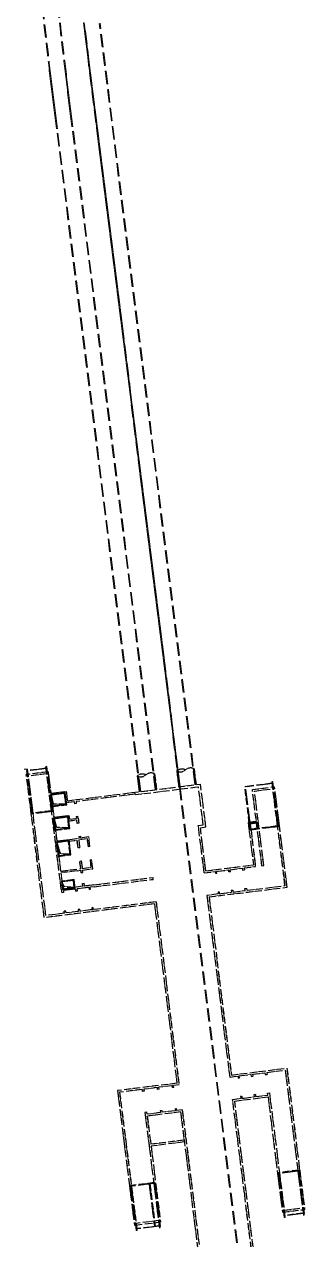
# Model space of a CAD drawing. Extents: x 0 to 531375, y 0 to 4335249.
# Drawn here: x 498145.8 to 498251.3, y 4332154.1 to 4332612 of the extents above; entities that cross this region are included whole.
import ezdxf

# ---------------------------------------------------------------- set-up
doc = ezdxf.new("R2010")
doc.units = 0
doc.linetypes.add('DASH', pattern=[0.35, 0.25, -0.1])
doc.layers.get('0').update_dxf_attribs({"lineweight": 15})
doc.layers.add('地铁', color=4, linetype='Continuous', lineweight=15)

# ---------------------------------------------------------------- blocks, each defined once
blk = doc.blocks.new('总图提取 2015 11 6')
at = {"layer": '地铁', "linetype": 'DASH', "lineweight": -3, "ltscale": 10}
for p, q in [((107188.11, 299915.88, 0), (107186.92, 299915.73, 0)), ((107196, 299914.85, 0), (107187.67, 299913.81, 0)), ((107189.93, 299898.97, 0), (107187.82, 299915.84, 0)), ((107190.19, 299899.31, 0), (107188.11, 299915.88, 0)), ((107195.14, 299916.15, 0), (107188.19, 299915.28, 0)), ((107195.14, 299916.09, 0), (107188.2, 299915.22, 0)), ((107195.15, 299916.03, 0), (107188.2, 299915.16, 0)), ((107195.36, 299916.79, 0), (107195.06, 299916.75, 0)), ((107195.06, 299916.75, 0), (107195.36, 299916.79, 0)), ((107197.14, 299900.18, 0), (107195.06, 299916.75, 0)), ((107197.47, 299899.92, 0), (107195.36, 299916.79, 0)), ((107196.77, 299908.72, 0), (107196, 299914.85, 0)), ((107189.51, 299899.12, 0), (107187.67, 299913.81, 0)), ((107195.4, 299914.07, 0), (107188.45, 299913.2, 0)), ((107190.23, 299899.01, 0), (107188.45, 299913.2, 0)), ((107197.18, 299899.88, 0), (107195.4, 299914.07, 0)), ((107203.12, 299903.92), (107253.24, 299910.21)), ((107255.27, 299894.04, 0), (107253.24, 299910.21)), ((107280.21, 299910.49, 0.01), (107273.27, 299909.62, 0.01)), ((107280.22, 299910.43, 0.01), (107273.27, 299909.56, 0.01)), ((107280.23, 299910.37, 0.01), (107273.28, 299909.5, 0.01)), ((107197.91, 299899.69, 0), (107196.86, 299908.02, 0)), ((107202.07, 299906.66, -0.01), (107197.11, 299906.04, -0.01)), ((107202.76, 299906.75, 0.01), (107203.12, 299903.92, -0.32)), ((107228.62, 299906.41), (107206.38, 299903.63, -0.32)), ((107228.64, 299906.22), (107252.46, 299909.2)), ((107254.26, 299894.82, 0), (107252.46, 299909.2, 0)), ((107272.75, 299908.14, 0.01), (107281.08, 299909.19, 0.01)), ((107274.59, 299893.46, 0.01), (107272.75, 299908.14, 0.01)), ((107273.53, 299907.54, 0.01), (107280.47, 299908.41, 0.01)), ((107275.31, 299893.35, 0.01), (107273.53, 299907.54, 0.01)), ((107282.25, 299894.22, 0.01), (107280.47, 299908.41, 0.01)), ((107282.92, 299894.5, 0.01), (107281.08, 299909.19, 0.01)), ((107205.79, 299903.55, -0.31), (107202.51, 299903.14, -0.31)), ((107205.79, 299903.55, -0.32), (107205.79, 299903.55, -0.33)), ((107205.88, 299902.81, -0.32), (107205.79, 299903.55, -0.32)), ((107206.48, 299902.88, -0.32), (107205.88, 299902.81, -0.32)), ((107206.38, 299903.63, -0.31), (107206.48, 299902.88, -0.32)), ((107194.43, 299859.9), (107189.51, 299899.12, 0)), ((107197.47, 299899.92, 0), (107189.93, 299898.97, 0)), ((107197.14, 299900.18, 0), (107190.19, 299899.31, 0)), ((107195.04, 299860.68), (107190.23, 299899.01, 0)), ((107200.84, 299870.68), (107197.18, 299899.88, 0)), ((107199.27, 299888.78, 0.01), (107197.91, 299899.69, 0)), ((107198.15, 299897.71), (107203.71, 299898.4, 0.01)), ((107203.19, 299897.73), (107198.23, 299897.11)), ((107206.48, 299898.04), (107207.07, 299898.12)), ((107206.48, 299898.04), (107206.57, 299897.3, 0.01)), ((107206.81, 299895.41), (107206.65, 299896.7)), ((107207.17, 299897.37), (107207.07, 299898.12)), ((107207.17, 299897.37), (107207.4, 299895.49)), ((107207.4, 299895.49), (107206.81, 299895.41)), ((107252.38, 299894.58, 0), (107254.26, 299894.82, 0)), ((107254.62, 299876.72, 0), (107252.38, 299894.58, 0)), ((107253.18, 299893.77, 0), (107255.27, 299894.04, 0)), ((107255.22, 299877.5), (107253.18, 299893.77, 0)), ((107276.35, 299879.45, -0.05), (107274.59, 299893.46, 0.01)), ((107277.04, 299879.53, -0.05), (107275.31, 299893.35, 0.01)), ((107285.04, 299871.97, 0.01), (107282.25, 299894.22, 0.01)), ((107285.83, 299871.36, 0.01), (107282.92, 299894.5, 0.01)), ((107199.27, 299888.78, 0.01), (107204.04, 299889.37, 0)), ((107202.43, 299888.57, 0.01), (107199.35, 299888.18, 0.01)), ((107200.7, 299877.41), (107199.35, 299888.18)), ((107203.52, 299888.7, 0.01), (107202.43, 299888.57, 0.01)), ((107207.16, 299886.14), (107206.79, 299889.11, 0.01)), ((107207.39, 299889.19), (107207.76, 299886.21)), ((107207.43, 299890.45), (107208.02, 299890.53)), ((107207.43, 299890.45), (107207.51, 299889.81, 0.01)), ((107208.02, 299890.53), (107208.11, 299889.88)), ((107207.76, 299886.21), (107207.16, 299886.14)), ((107211.63, 299886.7), (107211.03, 299886.62)), ((107200.7, 299877.41, 0.01), (107208.14, 299878.35, 0.01)), ((107207.79, 299881.18), (107208.38, 299881.25)), ((107208.14, 299878.35, 0.01), (107207.79, 299881.18)), ((107208.38, 299881.25), (107208.74, 299878.42, 0.01)), ((107208.74, 299878.42, 0.01), (107212.01, 299878.83, 0.01)), ((107211.66, 299881.66), (107212.25, 299881.74)), ((107211.66, 299881.66), (107212.01, 299878.83, 0.01)), ((107255.22, 299877.5), (107273.18, 299879.75, 0.01)), ((107264.44, 299877.95, 0), (107269, 299878.52, 0)), ((107264.44, 299877.95, 0), (107265.08, 299878.03, 0)), ((107269, 299878.52, 0), (107269.1, 299877.78, 0)), ((107269.7, 299878.61, 0), (107273.96, 299879.15, -0.05)), ((107269.7, 299878.61, 0), (107269.79, 299877.87, 0)), ((107273.96, 299879.15, -0.05), (107273.88, 299879.84, -0.1)), ((107276.26, 299880.14, 0.01), (107276.26, 299880.14, 0.01)), ((107206.83, 299877.58, 0.01), (107200.77, 299876.82, 0.01)), ((107201.33, 299872.4), (107200.77, 299876.82)), ((107208.34, 299876.76, 0.01), (107208.22, 299877.75, 0.01)), ((107208.94, 299876.84, 0.01), (107208.81, 299877.83, 0.01)), ((107254.62, 299876.72, 0), (107258.88, 299877.25, 0)), ((107258.98, 299876.51, 0), (107258.88, 299877.25, 0)), ((107259.37, 299876.56, 0), (107258.98, 299876.51, 0)), ((107259.28, 299877.3, 0), (107259.92, 299877.39, 0)), ((107259.37, 299876.56, 0), (107259.28, 299877.3, 0)), ((107259.92, 299877.39, 0), (107263.84, 299877.88, 0)), ((107263.94, 299877.13, 0), (107263.84, 299877.88, 0)), ((107264.53, 299877.21, 0), (107263.94, 299877.13, 0)), ((107264.53, 299877.21, 0), (107264.44, 299877.95, 0)), ((107269.1, 299877.78, 0), (107269.79, 299877.87, 0)), ((107201.71, 299869.33), (107201.02, 299869.24)), ((107201.53, 299870.77), (107201.33, 299872.4)), ((107206.28, 299869.9), (107206.19, 299870.64)), ((107206.28, 299869.9), (107206.87, 299869.97)), ((107206.87, 299869.97), (107206.78, 299870.72)), ((107211.44, 299870.55), (107211.34, 299871.29)), ((107211.44, 299870.55), (107211.84, 299870.6)), ((107211.84, 299870.6), (107211.74, 299871.34)), ((107256.46, 299867.68, 0), (107285.83, 299871.36, 0.01)), ((107259.85, 299869.56, 0), (107260.24, 299869.61, 0)), ((107259.85, 299869.56, 0), (107259.94, 299868.82, 0)), ((107260.24, 299869.61, 0), (107260.34, 299868.87, 0)), ((107260.34, 299868.87, 0), (107260.98, 299868.95, 0)), ((107260.98, 299868.95, 0), (107264.9, 299869.44, 0)), ((107264.81, 299870.19, 0), (107265.4, 299870.26, 0)), ((107264.81, 299870.19, 0), (107264.9, 299869.44, 0)), ((107265.4, 299870.26, 0), (107265.5, 299869.52, 0)), ((107265.5, 299869.52, 0), (107270.06, 299870.09, 0)), ((107265.5, 299869.52, 0), (107266.14, 299869.6, 0)), ((107269.97, 299870.83, 0), (107270.66, 299870.92, 0)), ((107269.97, 299870.83, 0), (107270.27, 299870.87, 0)), ((107270.06, 299870.09, 0), (107269.97, 299870.83, 0)), ((107270.76, 299870.18, 0), (107270.66, 299870.92, 0)), ((107270.76, 299870.18, 0), (107285.04, 299871.97, 0.01)), ((107235.92, 299865.1), (107194.43, 299859.9)), ((107236.52, 299865.88), (107212.8, 299862.91)), ((107235.92, 299865.1), (107244.39, 299797.53, 0.01)), ((107236.52, 299865.88), (107245.17, 299796.92, 0.01)), ((107256.46, 299867.68, 0), (107264.87, 299800.6)), ((107201.98, 299861.55), (107195.04, 299860.68)), ((107202.59, 299862.38), (107201.89, 299862.29)), ((107201.98, 299861.55), (107201.89, 299862.29)), ((107202.59, 299862.38), (107202.29, 299862.34)), ((107202.68, 299861.64), (107202.59, 299862.38)), ((107207.24, 299862.21), (107202.68, 299861.64)), ((107207.75, 299863.03), (107207.15, 299862.95)), ((107207.15, 299862.95), (107207.24, 299862.21)), ((107207.75, 299863.03), (107207.84, 299862.29)), ((107211.76, 299862.78), (107207.84, 299862.29)), ((107212.4, 299862.86), (107211.76, 299862.78)), ((107212.71, 299863.65), (107212.31, 299863.6)), ((107212.31, 299863.6), (107212.4, 299862.86)), ((107212.71, 299863.65), (107212.8, 299862.91)), ((107264.87, 299800.6), (107285.76, 299803.22)), ((107267.48, 299799.47), (107267.39, 299800.21)), ((107267.88, 299799.52), (107267.78, 299800.26)), ((107272.44, 299800.09), (107272.35, 299800.84)), ((107272.44, 299800.09), (107273.04, 299800.17)), ((107272.94, 299800.91), (107277.51, 299801.48)), ((107273.04, 299800.17), (107272.94, 299800.91)), ((107277.51, 299801.48), (107277.6, 299800.74)), ((107277.6, 299800.74), (107278.3, 299800.83)), ((107277.6, 299800.74), (107277.9, 299800.78)), ((107278.2, 299801.57), (107285.15, 299802.44)), ((107278.2, 299801.57), (107278.3, 299800.83)), ((107285.15, 299802.44), (107289.88, 299764.73)), ((107285.76, 299803.22), (107290.6, 299764.62)), ((107244.39, 299797.53, 0.01), (107222.02, 299794.72)), ((107236.99, 299795.9, 0.02), (107231.93, 299795.26, 0.01)), ((107237.08, 299795.15, 0.02), (107236.99, 299795.9, 0.02)), ((107237.68, 299795.23, 0.02), (107237.58, 299795.97, 0.02)), ((107242.74, 299795.86, 0.03), (107242.64, 299796.61, 0.03)), ((107243.13, 299795.91, 0.03), (107242.74, 299795.86, 0.03)), ((107245.17, 299796.92, 0.01), (107243.04, 299796.66, 0.03)), ((107243.13, 299795.91, 0.03), (107243.04, 299796.66, 0.03)), ((107267.48, 299799.47), (107267.88, 299799.52)), ((107222.02, 299794.72), (107224.41, 299775.64)), ((107231.23, 299795.18, 0.01), (107222.8, 299794.12)), ((107222.8, 299794.12), (107225.11, 299775.72)), ((107231.23, 299795.18, 0.01), (107231.33, 299794.43, 0.01)), ((107232.02, 299794.52, 0.01), (107231.33, 299794.43, 0.01)), ((107232.02, 299794.52, 0.01), (107231.72, 299794.48, 0.01)), ((107231.93, 299795.26, 0.01), (107232.02, 299794.52, 0.01)), ((107237.68, 299795.23, 0.02), (107237.08, 299795.15, 0.02)), ((107268.75, 299792.57), (107268.35, 299792.52)), ((107268.35, 299792.52), (107268.45, 299791.78)), ((107268.75, 299792.57), (107268.84, 299791.83)), ((107273.91, 299793.22), (107273.31, 299793.15)), ((107273.31, 299793.15), (107273.41, 299792.4)), ((107273.91, 299793.22), (107274, 299792.48)), ((107278.47, 299793.79), (107279.17, 299793.88)), ((107278.65, 299792.36), (107282.26, 299763.57)), ((107279.17, 299793.88), (107282.93, 299763.86)), ((107233.02, 299786.58, 0.02), (107232.32, 299786.49, 0.02)), ((107232.32, 299786.49, 0.02), (107233.67, 299775.79, 0.02)), ((107245.75, 299786.72, 0.02), (107236.12, 299785.51, 0.02)), ((107238.08, 299787.22, 0.03), (107238.67, 299787.29, 0.03)), ((107238.08, 299787.22, 0.03), (107238.17, 299786.47, 0.03)), ((107238.67, 299787.29, 0.03), (107238.77, 299786.55, 0.03)), ((107243.73, 299787.92, 0.03), (107244.13, 299787.97, 0.03)), ((107243.73, 299787.92, 0.03), (107244.13, 299787.97, 0.03)), ((107243.73, 299787.92, 0.03), (107243.83, 299787.18, 0.03)), ((107243.73, 299787.92, 0.03), (107243.83, 299787.18, 0.03)), ((107244.13, 299787.97, 0.03), (107244.22, 299787.23, 0.03)), ((107244.13, 299787.97, 0.03), (107244.22, 299787.23, 0.03)), ((107246.36, 299787.5, 0.02), (107244.22, 299787.23, 0.03)), ((107245.75, 299786.72, 0.02), (107247.7, 299771.14, 0.03)), ((107246.36, 299787.5, 0.02), (107248.49, 299770.48, 0.01)), ((107233.2, 299785.14, 0.02), (107234.22, 299776.96, 0.02)), ((107233.89, 299779.6), (107233.89, 299779.59)), ((107224.41, 299775.64), (107226.5, 299759)), ((107225.11, 299775.72), (107225.53, 299772.36)), ((107233.67, 299775.79, 0.02), (107235.68, 299759.74, 0.01)), ((107234.22, 299776.96, 0.02), (107234.36, 299775.88, 0.02)), ((107234.36, 299775.87, 0.02), (107234.53, 299774.52, 0.02)), ((107234.62, 299773.84, 0.02), (107238.21, 299745.14, 0.01)), ((107225.53, 299772.36), (107227.28, 299758.4)), ((107247.7, 299771.14, 0.03), (107247.8, 299770.39, 0.01)), ((107247.8, 299770.39, 0.01), (107251.04, 299744.53)), ((107248.49, 299770.48, 0.01), (107253.33, 299731.93)), ((107282.26, 299763.57), (107284.11, 299748.89)), ((107290.18, 299764.77, 0), (107282.64, 299763.82, 0)), ((107282.64, 299763.82, 0), (107284.75, 299746.95, 0)), ((107282.93, 299763.86), (107284.71, 299749.67)), ((107289.92, 299764.43, 0), (107282.97, 299763.56, 0)), ((107282.97, 299763.56, 0), (107285.05, 299746.99, 0)), ((107289.88, 299764.73), (107291.66, 299750.54)), ((107289.92, 299764.43, 0), (107292, 299747.86, 0)), ((107290.18, 299764.77, 0), (107292.29, 299747.9, 0)), ((107290.6, 299764.62), (107292.44, 299749.93)), ((107226.5, 299759), (107228.39, 299743.91)), ((107235.94, 299760.08, 0.02), (107226.91, 299758.95, 0)), ((107235.68, 299759.74, 0.02), (107227.24, 299758.69, 0)), ((107235.68, 299759.74, 0.02), (107237.77, 299743.07, 0.02)), ((107235.68, 299759.74, 0.01), (107237.43, 299745.75, 0.01)), ((107235.94, 299760.08, 0.02), (107238.07, 299743.11, 0.02)), ((107226.55, 299758.6, 0), (107226.61, 299758.11, 0)), ((107226.55, 299758.6, 0), (107226.61, 299758.11, 0)), ((107226.61, 299758.11, 0), (107226.8, 299756.61, 0)), ((107227.28, 299758.4), (107229, 299744.69)), ((107284.11, 299748.89), (107292.44, 299749.93)), ((107284.71, 299749.67), (107291.66, 299750.54)), ((107237.43, 299745.75, 0.01), (107229, 299744.69)), ((107285.05, 299746.99, 0), (107284.75, 299746.95, 0)), ((107291.91, 299748.58, 0), (107284.96, 299747.7, 0)), ((107291.91, 299748.52, 0), (107284.97, 299747.64, 0)), ((107291.92, 299748.46, 0), (107284.97, 299747.59, 0)), ((107292.29, 299747.9, 0), (107292, 299747.86, 0)), ((107292, 299747.86, 0), (107292.29, 299747.9, 0)), ((107238.21, 299745.14, 0.01), (107228.39, 299743.91)), ((107237.68, 299743.79, 0.02), (107229.25, 299742.73, 0)), ((107237.69, 299743.73, 0.02), (107229.25, 299742.67, 0)), ((107237.69, 299743.67, 0.02), (107229.26, 299742.61, 0)), ((107237.77, 299743.07, 0.02), (107238.07, 299743.11, 0.02)), ((107251.04, 299744.53), (107252.55, 299732.54))]:
    blk.add_line(p, q, dxfattribs=at)
at = {"layer": '地铁', "linetype": 'DASH', "lineweight": -3, "ltscale": 10, "extrusion": (-0.000310374, 0.002474, 0.999997)}
for p, q in [((107280.21, 299910.49, -0.04), (107270.19, 299909.24, 0)), ((107280.22, 299910.43, -0.03), (107270.2, 299909.18, 0)), ((107280.23, 299910.37, -0.03), (107270.2, 299909.12, 0)), ((107280.14, 299911.09, -0.04), (107280.43, 299911.12, -0.04)), ((107282.23, 299894.42, 0.01), (107280.14, 299911.09, -0.04)), ((107282.56, 299894.16, 0.01), (107271.94, 299892.82, 0.04)), ((107272.21, 299893.16, 0.04), (107271.96, 299895.14, 0.04)), ((107274.59, 299893.46, 0.04), (107272.21, 299893.16, 0.04)), ((107274.58, 299893.56, 0.04), (107273.98, 299893.48, 0.04)), ((107273.99, 299893.38, 0.04), (107274.59, 299893.46, 0.04)), ((107274.53, 299893.95, 0.04), (107274.34, 299895.44, 0.04)), ((107274.89, 299893.5, 0.04), (107274.6, 299895.78, 0.04)), ((107282.23, 299894.42, 0.01), (107274.89, 299893.5, 0.04))]:
    blk.add_line(p, q, dxfattribs=at)
at = {"layer": '地铁', "linetype": 'DASH', "lineweight": -3, "ltscale": 10, "extrusion": (-0.003535, -0.000443398, 0.999994)}
for p, q in [((107226.91, 299758.95, 0), (107229.04, 299741.98, 0)), ((107227.24, 299758.69, 0), (107229.34, 299742.02, 0)), ((107229.34, 299742.02, 0), (107229.04, 299741.98, 0))]:
    blk.add_line(p, q, dxfattribs=at)
at = {"layer": '地铁', "linetype": 'DASH', "lineweight": -3, "ltscale": 10, "elevation": 0}
for points in [[(107247.57, 299915.55, -0.306964), (107244.3, 299915.13, -0.307425), (107247.57, 299915.55, -0.30717), (107250.85, 299915.96), (107251.59, 299910)], [(107232.69, 299913.68, -0.306964), (107229.41, 299913.27, -0.307425), (107232.69, 299913.68, -0.30717), (107235.96, 299914.09), (107236.71, 299908.14)]]:
    blk.add_lwpolyline(points, format="xyb", dxfattribs=at)
at = {"layer": '地铁', "linetype": 'DASH', "lineweight": -3, "ltscale": 10}
for points, elevation in [([(107244.3, 299915.13), (107245.04, 299909.18)], 0), ([(107244.62, 299914.99), (107245.34, 299909.22)], 0), ([(107250.53, 299916.1), (107251.3, 299909.97)], 0), ([(107229.41, 299913.27), (107230.16, 299907.31)], 0), ([(107229.73, 299913.13), (107230.46, 299907.35)], 0), ([(107235.64, 299914.23), (107236.41, 299908.1)], 0), ([(107197.02, 299906.73), (107197.02, 299906.73), (107202.68, 299907.44), (107202.76, 299906.75)], 0.01), ([(107202.57, 299902.69), (107197.9, 299902.7), (107197.11, 299906.04)], -0.01), ([(107202.33, 299904.58), (107202.07, 299906.66)], 0.01), ([(107228.64, 299906.22), (107228.53, 299907.11)], 0), ([(107228.64, 299906.22), (107228.53, 299907.11)], 0), ([(107203.69, 299893.76), (107199.15, 299893.84), (107198.23, 299897.11)], -0.01), ([(107203.19, 299897.73), (107203.37, 299896.29), (107206.65, 299896.7)], 0.01), ([(107203.71, 299898.4), (107203.89, 299896.96), (107206.57, 299897.3)], 0.01), ([(107204.13, 299883.84), (107200.48, 299884.02), (107199.35, 299888.18)], -0.01), ([(107203.52, 299888.7), (107203.52, 299888.7), (107206.79, 299889.11)], 0.01), ([(107204.04, 299889.37), (107204.04, 299889.37), (107207.51, 299889.81)], 0.01), ([(107208.81, 299877.83), (107212.68, 299878.31)], 0.01), ([(107212.68, 299878.31), (107212.68, 299878.31), (107212.25, 299881.74)], 0.01), ([(107206.83, 299877.58), (107208.22, 299877.75)], 0.01), ([(107208.34, 299876.76), (107208.94, 299876.84)], 0.01), ([(107208.98, 299871.7), (107201.53, 299870.77)], -0.01), ([(107206.19, 299870.64), (107201.62, 299870.07)], -0.01), ([(107211.34, 299871.29), (107206.78, 299870.72)], -0.01), ([(107208.84, 299872.79), (107209.43, 299872.87)], 0.01), ([(107208.98, 299871.7), (107208.84, 299872.79)], 0.01), ([(107209.57, 299871.77), (107209.43, 299872.87)], 0.01), ([(107212.45, 299872.14), (107209.57, 299871.77)], -0.01), ([(107211.84, 299871.35), (107211.74, 299871.34)], -0.01), ([(107211.74, 299871.34), (107211.74, 299871.34)], -0.01), ([(107236.99, 299795.9), (107235.85, 299795.75)], 0.01), ([(107242.5, 299796.59), (107237.58, 299795.97)], 0.01), ([(107242.64, 299796.61), (107242.5, 299796.59)], 0.01), ([(107238.17, 299786.47), (107233.11, 299785.84), (107233.02, 299786.58)], 0.02), ([(107238.17, 299786.47), (107237.03, 299786.33)], 0.02), ([(107243.68, 299787.16), (107238.77, 299786.55)], 0.02), ([(107243.83, 299787.18), (107243.68, 299787.16)], 0.02), ([(107243.83, 299787.18), (107243.68, 299787.16)], 0.02), ([(107236.12, 299785.51), (107233.2, 299785.14), (107233.2, 299785.14)], 0.02), ([(107247.08, 299776.1), (107247.08, 299776.1), (107234.53, 299774.52)], 0.02), ([(107247.17, 299775.4), (107247.17, 299775.4), (107234.62, 299773.84)], 0.02)]:
    blk.add_lwpolyline(points, dxfattribs=dict(at, elevation=elevation))
at = {"layer": '地铁', "linetype": 'DASH', "lineweight": -3, "ltscale": 10, "extrusion": (-0.001922, 0.001015, 0.999998)}
for points, elevation in [([(107282.36, 299894.21), (107280.24, 299911.18)], 98.27), ([(107270.98, 299895.81), (107272.98, 299879.81)], 98.33), ([(107272.05, 299892.92), (107273.68, 299879.9), (107273.68, 299879.9)], 98.33), ([(107276.15, 299879.5), (107276.84, 299879.59)], 98.26), ([(107212.94, 299872.28), (107235.18, 299875.07)], 98.38), ([(107213.03, 299871.58), (107235.27, 299874.37), (107235.18, 299875.07)], 98.38)]:
    blk.add_lwpolyline(points, dxfattribs=dict(at, elevation=elevation))
at = {"layer": '地铁', "linetype": 'DASH', "lineweight": -3, "ltscale": 10}
for points in [[(107196.77, 299906.3), (107197.35, 299901.74), (107202.9, 299902.43), (107202.33, 299907)], [(107197.11, 299906.04), (107197.61, 299902.07), (107202.57, 299902.69), (107202.07, 299906.66)], [(107197.89, 299897.37), (107198.47, 299892.81), (107204.02, 299893.5), (107203.45, 299898.07)], [(107198.23, 299897.11), (107198.73, 299893.14), (107203.69, 299893.76), (107203.19, 299897.73)], [(107199.7, 299882.98), (107204.46, 299883.58), (107203.78, 299889.04), (107199.01, 299888.44)], [(107199.96, 299883.32), (107204.13, 299883.84), (107203.52, 299888.7), (107199.35, 299888.18)], [(107201.27, 299870.43), (107206.04, 299871.03), (107205.63, 299874.25), (107200.87, 299873.66)], [(107201.53, 299870.77), (107205.7, 299871.29), (107205.37, 299873.92), (107201.2, 299873.4)]]:
    blk.add_lwpolyline(points, close=True, dxfattribs=at)
at = {"layer": '地铁', "linetype": 'DASH', "lineweight": -3, "ltscale": 10, "extrusion": (-0.000310374, 0.002474, 0.999997), "elevation": 708.75}
for points in [[(107271.91, 299894.61), (107270.18, 299908.4), (107269.88, 299908.36)], [(107271.61, 299894.57), (107269.88, 299908.36)], [(107274.25, 299895.3), (107271.17, 299894.92)], [(107271.61, 299894.57), (107271.94, 299891.99)], [(107274.59, 299894.94), (107271.91, 299894.61)], [(107274.58, 299892.62), (107274.33, 299894.61), (107271.95, 299894.31), (107272.2, 299892.32)], [(107272.8, 299892.4), (107272.2, 299892.32)], [(107272.83, 299892.1), (107272.24, 299892.03)], [(107272.8, 299892.4), (107272.83, 299892.1)], [(107273.99, 299892.55), (107274.02, 299892.25)], [(107274.62, 299892.33), (107274.02, 299892.25)]]:
    blk.add_lwpolyline(points, dxfattribs=at)
at = {"layer": '地铁', "linetype": 'DASH', "lineweight": -3, "ltscale": 10}
for points in [[(107211.03, 299886.62), (107210.66, 299889.6), (107207.39, 299889.19)], [(107211.63, 299886.7), (107211.18, 299890.27), (107208.11, 299889.88)], [(107205.7, 299871.29), (107201.8, 299871.63), (107201.2, 299873.4)], [(107200.84, 299870.68), (107200.84, 299870.68), (107201.02, 299869.24)], [(107208.98, 299871.7), (107201.53, 299870.77)], [(107206.19, 299870.64), (107201.62, 299870.07), (107201.71, 299869.33)], [(107206.28, 299869.9), (107206.19, 299870.64)], [(107206.28, 299869.9), (107206.87, 299869.98)], [(107206.28, 299869.9), (107206.87, 299869.97)], [(107210.7, 299871.21), (107206.78, 299870.72)], [(107206.87, 299869.98), (107206.78, 299870.72)], [(107213.14, 299872.22), (107209.57, 299871.77)], [(107211.34, 299871.29), (107210.7, 299871.21)], [(107213.23, 299871.53), (107211.74, 299871.34)], [(107259.94, 299868.82), (107255.67, 299868.29), (107264.26, 299799.82), (107267.39, 299800.21)], [(107267.78, 299800.26), (107268.63, 299800.37)], [(107268.63, 299800.37), (107272.35, 299800.84)], [(107274.53, 299717.96), (107265.32, 299791.39), (107268.45, 299791.78)], [(107275.11, 299718.94), (107266.1, 299790.78), (107278.65, 299792.36), (107278.65, 299792.36)], [(107268.84, 299791.83), (107269.69, 299791.94)], [(107269.69, 299791.94), (107273.41, 299792.4)], [(107274, 299792.48), (107278.57, 299793.05), (107278.47, 299793.79)]]:
    blk.add_lwpolyline(points, dxfattribs=at)
at = {"layer": '地铁', "linetype": 'DASH', "lineweight": -3, "ltscale": 10, "extrusion": (-0.009871, 1.83141e-05, 0.999951), "elevation": -1053}
for points in [[(107228.67, 299759.54), (107230.67, 299743.58)], [(107228.97, 299759.58), (107230.97, 299743.62)]]:
    blk.add_lwpolyline(points, dxfattribs=at)
blk = doc.blocks.new('A$C1FB5052D')
blk.add_blockref('总图提取 2015 11 6', (-107044.53, -294821.73))
blk = doc.blocks.new('天津2000地铁')
at = {"layer": '地铁', "linetype": 'DASH', "ltscale": 20}
for p, q in [((164.74, 5374.3), (164.62, 5375.29)), ((165.09, 5374.34), (164.97, 5375.34)), ((236.22, 4804.53), (164.74, 5374.3)), ((200.72, 5087.48), (164.74, 5374.3)), ((236.57, 4804.57), (165.09, 5374.34)), ((201.07, 5087.52), (165.09, 5374.34)), ((206.53, 5088.21), (170.55, 5375.03)), ((206.88, 5088.25), (170.9, 5375.07)), ((151.57, 5359.15), (151.46, 5360.15)), ((151.69, 5358.16), (151.57, 5359.15)), ((151.81, 5357.16), (151.69, 5358.16)), ((151.92, 5359.19), (151.8, 5360.19)), ((151.93, 5356.17), (151.81, 5357.16)), ((152.04, 5358.2), (151.92, 5359.19)), ((152.16, 5357.2), (152.04, 5358.2)), ((152.28, 5356.21), (152.16, 5357.2)), ((157.38, 5359.85), (157.26, 5360.84)), ((157.5, 5358.86), (157.38, 5359.85)), ((157.62, 5357.86), (157.5, 5358.86)), ((157.73, 5359.89), (157.61, 5360.88)), ((157.74, 5356.87), (157.62, 5357.86)), ((157.85, 5358.9), (157.73, 5359.89)), ((157.86, 5355.88), (157.74, 5356.87)), ((157.97, 5357.91), (157.85, 5358.9)), ((158.09, 5356.91), (157.97, 5357.91)), ((158.21, 5355.92), (158.09, 5356.91)), ((152.05, 5355.17), (151.93, 5356.17)), ((152.17, 5354.18), (152.05, 5355.17)), ((152.29, 5353.19), (152.17, 5354.18)), ((152.4, 5355.22), (152.28, 5356.21)), ((152.42, 5352.19), (152.29, 5353.19)), ((152.52, 5354.22), (152.4, 5355.22)), ((152.54, 5351.2), (152.42, 5352.19)), ((152.64, 5353.23), (152.52, 5354.22)), ((152.76, 5352.24), (152.64, 5353.23)), ((152.89, 5351.24), (152.76, 5352.24)), ((157.98, 5354.89), (157.86, 5355.88)), ((158.1, 5353.9), (157.98, 5354.89)), ((158.22, 5352.91), (158.1, 5353.9)), ((158.33, 5354.93), (158.21, 5355.92)), ((158.34, 5351.91), (158.22, 5352.91)), ((158.45, 5353.94), (158.33, 5354.93)), ((158.57, 5352.95), (158.45, 5353.94)), ((158.69, 5351.96), (158.57, 5352.95)), ((152.66, 5350.21), (152.54, 5351.2)), ((152.78, 5349.21), (152.66, 5350.21)), ((152.91, 5348.22), (152.78, 5349.21)), ((153.01, 5350.25), (152.89, 5351.24)), ((153.03, 5347.23), (152.91, 5348.22)), ((153.13, 5349.26), (153.01, 5350.25)), ((153.25, 5348.26), (153.13, 5349.26)), ((153.38, 5347.27), (153.25, 5348.26)), ((158.47, 5350.92), (158.34, 5351.91)), ((158.59, 5349.93), (158.47, 5350.92)), ((158.71, 5348.94), (158.59, 5349.93)), ((158.81, 5350.97), (158.69, 5351.96)), ((158.83, 5347.95), (158.71, 5348.94)), ((158.94, 5349.97), (158.81, 5350.97)), ((158.96, 5346.96), (158.83, 5347.95)), ((159.06, 5348.98), (158.94, 5349.97)), ((159.18, 5347.99), (159.06, 5348.98)), ((159.3, 5347), (159.18, 5347.99)), ((153.15, 5346.23), (153.03, 5347.23)), ((153.28, 5345.24), (153.15, 5346.23)), ((153.4, 5344.25), (153.28, 5345.24)), ((153.5, 5346.28), (153.38, 5347.27)), ((153.52, 5343.26), (153.4, 5344.25)), ((153.62, 5345.28), (153.5, 5346.28)), ((153.65, 5342.26), (153.52, 5343.26)), ((153.75, 5344.29), (153.62, 5345.28)), ((153.87, 5343.3), (153.75, 5344.29)), ((153.99, 5342.31), (153.87, 5343.3)), ((159.08, 5345.96), (158.96, 5346.96)), ((159.2, 5344.97), (159.08, 5345.96)), ((159.33, 5343.98), (159.2, 5344.97)), ((159.43, 5346.01), (159.3, 5347)), ((159.45, 5342.99), (159.33, 5343.98)), ((159.55, 5345.02), (159.43, 5346.01)), ((159.68, 5344.02), (159.55, 5345.02)), ((159.8, 5343.03), (159.68, 5344.02)), ((159.92, 5342.04), (159.8, 5343.03)), ((153.77, 5341.27), (153.65, 5342.26)), ((153.9, 5340.28), (153.77, 5341.27)), ((154.02, 5339.28), (153.9, 5340.28)), ((154.12, 5341.31), (153.99, 5342.31)), ((154.14, 5338.29), (154.02, 5339.28)), ((154.24, 5340.32), (154.12, 5341.31)), ((154.37, 5339.33), (154.24, 5340.32)), ((154.49, 5338.34), (154.37, 5339.33)), ((159.58, 5342), (159.45, 5342.99)), ((159.7, 5341), (159.58, 5342)), ((159.82, 5340.01), (159.7, 5341)), ((159.95, 5339.02), (159.82, 5340.01)), ((160.05, 5341.05), (159.92, 5342.04)), ((160.07, 5338.03), (159.95, 5339.02)), ((160.17, 5340.06), (160.05, 5341.05)), ((160.3, 5339.06), (160.17, 5340.06)), ((160.42, 5338.07), (160.3, 5339.06)), ((154.27, 5337.3), (154.14, 5338.29)), ((154.39, 5336.31), (154.27, 5337.3)), ((154.52, 5335.32), (154.39, 5336.31)), ((154.62, 5337.34), (154.49, 5338.34)), ((185.84, 5085.61), (154.52, 5335.32)), ((154.74, 5336.35), (154.62, 5337.34)), ((154.86, 5335.36), (154.74, 5336.35)), ((186.19, 5085.66), (154.86, 5335.36)), ((160.2, 5337.04), (160.07, 5338.03)), ((160.32, 5336.04), (160.2, 5337.04)), ((191.65, 5086.34), (160.32, 5336.04)), ((160.54, 5337.08), (160.42, 5338.07)), ((160.67, 5336.09), (160.54, 5337.08)), ((191.99, 5086.38), (160.67, 5336.09)), ((143.59, 5094.15, 0), (142.4, 5094, 0)), ((151.48, 5093.12, 0), (143.14, 5092.08, 0)), ((144.99, 5077.39, 0), (143.14, 5092.08, 0)), ((145.41, 5077.24, 0), (143.29, 5094.11, 0)), ((145.67, 5077.58, 0), (143.59, 5094.15, 0)), ((150.61, 5094.43, 0), (143.66, 5093.55, 0)), ((150.62, 5094.37, 0), (143.67, 5093.5, 0)), ((150.62, 5094.31, 0), (143.68, 5093.44, 0)), ((150.87, 5092.34, 0), (143.93, 5091.47, 0)), ((145.71, 5077.28, 0), (143.93, 5091.47, 0)), ((150.83, 5095.06, 0), (150.53, 5095.02, 0)), ((150.53, 5095.02, 0), (150.83, 5095.06, 0)), ((152.61, 5078.45, 0), (150.53, 5095.02, 0)), ((152.95, 5078.19, 0), (150.83, 5095.06, 0)), ((152.65, 5078.15, 0), (150.87, 5092.34, 0)), ((152.25, 5086.99, 0), (151.48, 5093.12, 0)), ((158.59, 5082.19), (208.71, 5088.48)), ((184.12, 5084.49), (207.93, 5087.48)), ((209.74, 5073.09, 0), (207.93, 5087.48, 0)), ((210.74, 5072.31, 0), (208.71, 5088.48)), ((228.22, 5086.42, 0.01), (236.55, 5087.46, 0.01)), ((235.69, 5088.77, 0.01), (228.74, 5087.89, 0.01)), ((235.69, 5088.71, 0.01), (228.75, 5087.83, 0.01)), ((235.7, 5088.65, 0.01), (228.76, 5087.78, 0.01)), ((229, 5085.81, 0.01), (235.95, 5086.68, 0.01)), ((237.73, 5072.49, 0.01), (235.95, 5086.68, 0.01)), ((238.4, 5072.78, 0.01), (236.55, 5087.46, 0.01)), ((153.38, 5077.96, 0), (152.33, 5086.3, 0)), ((157.54, 5084.94, -0.01), (152.58, 5084.31, -0.01)), ((158.24, 5085.02, 0.01), (158.59, 5082.19, -0.32)), ((184.09, 5084.69), (161.86, 5081.9, -0.32)), ((230.06, 5071.73, 0.01), (228.22, 5086.42, 0.01)), ((230.78, 5071.62, 0.01), (229, 5085.81, 0.01)), ((152.95, 5078.19, 0), (145.41, 5077.24, 0)), ((152.61, 5078.45, 0), (145.67, 5077.58, 0)), ((156.31, 5048.95), (152.65, 5078.15, 0)), ((154.75, 5067.05, 0.01), (153.38, 5077.96, 0)), ((161.26, 5081.82, -0.31), (157.99, 5081.41, -0.31)), ((161.26, 5081.82, -0.32), (161.26, 5081.82, -0.33)), ((161.35, 5081.08, -0.32), (161.26, 5081.82, -0.32)), ((161.95, 5081.15, -0.32), (161.35, 5081.08, -0.32)), ((161.86, 5081.9, -0.31), (161.95, 5081.15, -0.32)), ((149.91, 5038.17), (144.99, 5077.39, 0)), ((150.51, 5038.95), (145.71, 5077.28, 0)), ((153.63, 5075.98), (159.19, 5076.68, 0.01)), ((158.67, 5076.01), (153.7, 5075.38)), ((161.95, 5076.32), (162.55, 5076.39)), ((161.95, 5076.32), (162.05, 5075.57, 0.01)), ((162.28, 5073.69), (162.12, 5074.98)), ((162.88, 5073.76), (162.28, 5073.69)), ((162.64, 5075.65), (162.55, 5076.39)), ((162.64, 5075.65), (162.88, 5073.76)), ((207.85, 5072.85, 0), (209.74, 5073.09, 0)), ((162.9, 5068.73), (163.5, 5068.8)), ((162.9, 5068.73), (162.98, 5068.08, 0.01)), ((163.5, 5068.8), (163.58, 5068.16)), ((210.09, 5054.99, 0), (207.85, 5072.85, 0)), ((208.66, 5072.05, 0), (210.74, 5072.31, 0)), ((210.7, 5055.77), (208.66, 5072.05, 0)), ((231.82, 5057.72, -0.05), (230.06, 5071.73, 0.01)), ((232.51, 5057.81, -0.05), (230.78, 5071.62, 0.01)), ((240.52, 5050.24, 0.01), (237.73, 5072.49, 0.01)), ((241.3, 5049.64, 0.01), (238.4, 5072.78, 0.01)), ((154.75, 5067.05, 0.01), (159.51, 5067.65, 0)), ((157.9, 5066.84, 0.01), (154.82, 5066.45, 0.01)), ((156.17, 5055.69), (154.82, 5066.45)), ((158.99, 5066.98, 0.01), (157.9, 5066.84, 0.01)), ((162.64, 5064.41), (162.27, 5067.39, 0.01)), ((163.23, 5064.48), (162.64, 5064.41)), ((162.86, 5067.46), (163.23, 5064.48)), ((167.1, 5064.97), (166.51, 5064.9)), ((163.26, 5059.45), (163.86, 5059.52)), ((163.62, 5056.62, 0.01), (163.26, 5059.45)), ((163.86, 5059.52), (164.21, 5056.7, 0.01)), ((167.13, 5059.93), (167.73, 5060.01)), ((167.13, 5059.93), (167.49, 5057.11, 0.01)), ((156.17, 5055.69, 0.01), (163.62, 5056.62, 0.01)), ((162.3, 5055.85, 0.01), (156.25, 5055.09, 0.01)), ((156.8, 5050.68), (156.25, 5055.09)), ((163.82, 5055.03, 0.01), (163.69, 5056.03, 0.01)), ((164.21, 5056.7, 0.01), (167.49, 5057.11, 0.01)), ((164.41, 5055.11, 0.01), (164.29, 5056.1, 0.01)), ((210.09, 5054.99, 0), (214.36, 5055.53, 0)), ((210.7, 5055.77), (228.66, 5058.03, 0.01)), ((214.45, 5054.78, 0), (214.36, 5055.53, 0)), ((214.85, 5054.83, 0), (214.45, 5054.78, 0)), ((214.75, 5055.58, 0), (215.4, 5055.66, 0)), ((214.85, 5054.83, 0), (214.75, 5055.58, 0)), ((215.4, 5055.66, 0), (219.32, 5056.15, 0)), ((219.41, 5055.41, 0), (219.32, 5056.15, 0)), ((220.01, 5055.48, 0), (219.41, 5055.41, 0)), ((219.91, 5056.22, 0), (224.48, 5056.8, 0)), ((219.91, 5056.22, 0), (220.56, 5056.31, 0)), ((220.01, 5055.48, 0), (219.91, 5056.22, 0)), ((224.48, 5056.8, 0), (224.57, 5056.05, 0)), ((224.57, 5056.05, 0), (225.27, 5056.14, 0)), ((225.17, 5056.88, 0), (229.44, 5057.42, -0.05)), ((225.17, 5056.88, 0), (225.27, 5056.14, 0)), ((229.44, 5057.42, -0.05), (229.35, 5058.11, -0.1)), ((231.73, 5058.41, 0.01), (231.73, 5058.41, 0.01)), ((157.01, 5049.04), (156.8, 5050.68)), ((226.23, 5048.45, 0), (240.52, 5050.24, 0.01)), ((157.19, 5047.6), (156.49, 5047.51)), ((161.75, 5048.17), (161.66, 5048.92)), ((161.75, 5048.17), (162.35, 5048.25)), ((162.35, 5048.25), (162.26, 5048.99)), ((166.91, 5048.82), (166.82, 5049.56)), ((166.91, 5048.82), (167.31, 5048.87)), ((167.31, 5048.87), (167.22, 5049.61)), ((211.93, 5045.95, 0), (241.3, 5049.64, 0.01)), ((211.93, 5045.95, 0), (220.34, 4978.88)), ((215.32, 5047.84, 0), (215.72, 5047.89, 0)), ((215.32, 5047.84, 0), (215.41, 5047.09, 0)), ((215.72, 5047.89, 0), (215.81, 5047.14, 0)), ((215.81, 5047.14, 0), (216.46, 5047.22, 0)), ((216.46, 5047.22, 0), (220.38, 5047.72, 0)), ((220.28, 5048.46, 0), (220.88, 5048.53, 0)), ((220.28, 5048.46, 0), (220.38, 5047.72, 0)), ((220.88, 5048.53, 0), (220.97, 5047.79, 0)), ((220.97, 5047.79, 0), (225.54, 5048.36, 0)), ((220.97, 5047.79, 0), (221.62, 5047.87, 0)), ((225.44, 5049.11, 0), (226.14, 5049.19, 0)), ((225.44, 5049.11, 0), (225.74, 5049.14, 0)), ((225.54, 5048.36, 0), (225.44, 5049.11, 0)), ((226.23, 5048.45, 0), (226.14, 5049.19, 0)), ((191.39, 5043.37), (149.91, 5038.17)), ((163.22, 5041.3), (162.62, 5041.23)), ((162.62, 5041.23), (162.72, 5040.48)), ((163.22, 5041.3), (163.31, 5040.56)), ((167.23, 5041.05), (163.31, 5040.56)), ((167.88, 5041.13), (167.23, 5041.05)), ((168.18, 5041.92), (167.78, 5041.87)), ((167.78, 5041.87), (167.88, 5041.13)), ((168.18, 5041.92), (168.27, 5041.18)), ((192, 5044.16), (168.27, 5041.18)), ((191.39, 5043.37), (199.87, 4975.8, 0.01)), ((192, 5044.16), (200.65, 4975.2, 0.01)), ((157.46, 5039.82), (150.51, 5038.95)), ((158.06, 5040.65), (157.37, 5040.57)), ((157.46, 5039.82), (157.37, 5040.57)), ((158.06, 5040.65), (157.76, 5040.62)), ((158.15, 5039.91), (158.06, 5040.65)), ((162.72, 5040.48), (158.15, 5039.91)), ((220.34, 4978.88), (241.23, 4981.5)), ((241.23, 4981.5), (246.07, 4942.89)), ((222.96, 4977.74), (222.86, 4978.49)), ((222.96, 4977.74), (223.35, 4977.79)), ((223.35, 4977.79), (223.26, 4978.54)), ((227.92, 4978.37), (227.82, 4979.11)), ((227.92, 4978.37), (228.51, 4978.44)), ((228.42, 4979.18), (232.98, 4979.76)), ((228.51, 4978.44), (228.42, 4979.18)), ((232.98, 4979.76), (233.08, 4979.01)), ((233.08, 4979.01), (233.77, 4979.1)), ((233.08, 4979.01), (233.37, 4979.05)), ((233.68, 4979.84), (240.62, 4980.72)), ((233.68, 4979.84), (233.77, 4979.1)), ((240.62, 4980.72), (245.35, 4943)), ((199.87, 4975.8, 0.01), (177.49, 4973)), ((177.49, 4973), (179.89, 4953.91)), ((186.71, 4973.45, 0.01), (178.27, 4972.39)), ((178.27, 4972.39), (180.58, 4954)), ((186.71, 4973.45, 0.01), (186.8, 4972.7, 0.01)), ((187.5, 4972.79, 0.01), (186.8, 4972.7, 0.01)), ((187.5, 4972.79, 0.01), (187.2, 4972.75, 0.01)), ((192.46, 4974.17, 0.02), (187.4, 4973.54, 0.01)), ((187.4, 4973.54, 0.01), (187.5, 4972.79, 0.01)), ((192.56, 4973.43, 0.02), (192.46, 4974.17, 0.02)), ((193.15, 4973.5, 0.02), (192.56, 4973.43, 0.02)), ((193.15, 4973.5, 0.02), (193.06, 4974.24, 0.02)), ((198.21, 4974.14, 0.03), (198.12, 4974.88, 0.03)), ((198.61, 4974.19, 0.03), (198.21, 4974.14, 0.03)), ((200.65, 4975.2, 0.01), (198.52, 4974.93, 0.03)), ((198.61, 4974.19, 0.03), (198.52, 4974.93, 0.03)), ((224.22, 4970.85), (223.83, 4970.8)), ((223.83, 4970.8), (223.92, 4970.05)), ((224.22, 4970.85), (224.32, 4970.1)), ((229.38, 4971.49), (228.79, 4971.42)), ((228.79, 4971.42), (228.88, 4970.68)), ((229.38, 4971.49), (229.48, 4970.75)), ((233.95, 4972.07), (234.64, 4972.15)), ((234.13, 4970.63), (237.74, 4941.85)), ((234.64, 4972.15), (238.41, 4942.13)), ((188.49, 4964.85, 0.02), (187.8, 4964.77, 0.02)), ((187.8, 4964.77, 0.02), (189.14, 4954.06, 0.02)), ((188.67, 4963.41, 0.02), (189.7, 4955.23, 0.02)), ((201.22, 4964.99, 0.02), (191.6, 4963.78, 0.02)), ((193.55, 4965.49, 0.03), (194.15, 4965.56, 0.03)), ((193.55, 4965.49, 0.03), (193.65, 4964.74, 0.03)), ((194.15, 4965.56, 0.03), (194.24, 4964.82, 0.03)), ((199.21, 4966.2, 0.03), (199.6, 4966.25, 0.03)), ((199.21, 4966.2, 0.03), (199.6, 4966.25, 0.03)), ((199.21, 4966.2, 0.03), (199.3, 4965.45, 0.03)), ((199.21, 4966.2, 0.03), (199.3, 4965.45, 0.03)), ((199.6, 4966.25, 0.03), (199.7, 4965.5, 0.03)), ((199.6, 4966.25, 0.03), (199.7, 4965.5, 0.03)), ((201.83, 4965.77, 0.02), (199.7, 4965.5, 0.03)), ((201.22, 4964.99, 0.02), (203.18, 4949.41, 0.03)), ((201.83, 4965.77, 0.02), (203.97, 4948.75, 0.01)), ((179.89, 4953.91), (181.97, 4937.27)), ((180.58, 4954), (181, 4950.63)), ((189.14, 4954.06, 0.02), (191.15, 4938.02, 0.01)), ((189.37, 4957.87), (189.37, 4957.87)), ((189.7, 4955.23, 0.02), (189.83, 4954.15, 0.02)), ((189.83, 4954.15, 0.02), (190, 4952.8, 0.02)), ((181, 4950.63), (182.76, 4936.67)), ((190.09, 4952.11, 0.02), (193.69, 4923.42, 0.01)), ((203.18, 4949.41, 0.03), (203.27, 4948.67, 0.01)), ((203.27, 4948.67, 0.01), (206.52, 4922.8)), ((203.97, 4948.75, 0.01), (208.8, 4910.21)), ((237.74, 4941.85), (239.58, 4927.16)), ((245.65, 4943.04, 0), (238.11, 4942.09, 0)), ((238.11, 4942.09, 0), (240.23, 4925.23, 0)), ((238.41, 4942.13), (240.19, 4927.94)), ((245.39, 4942.7, 0), (238.45, 4941.83, 0)), ((238.45, 4941.83, 0), (240.52, 4925.26, 0)), ((245.35, 4943), (247.13, 4928.81)), ((245.39, 4942.7, 0), (247.47, 4926.13, 0)), ((245.65, 4943.04, 0), (247.77, 4926.17, 0)), ((246.07, 4942.89), (247.92, 4928.21)), ((181.97, 4937.27), (183.87, 4922.19)), ((182.02, 4936.87, 0), (182.09, 4936.39, 0)), ((182.02, 4936.87, 0), (182.09, 4936.39, 0)), ((182.09, 4936.39, 0), (182.27, 4934.89, 0)), ((191.41, 4938.35, 0.02), (182.38, 4937.22, 0)), ((191.15, 4938.02, 0.02), (182.72, 4936.96, 0)), ((182.76, 4936.67), (184.47, 4922.97)), ((191.15, 4938.02, 0.02), (193.24, 4921.35, 0.02)), ((191.15, 4938.02, 0.01), (192.91, 4924.03, 0.01)), ((191.41, 4938.35, 0.02), (193.54, 4921.38, 0.02)), ((239.58, 4927.16), (247.92, 4928.21)), ((240.19, 4927.94), (247.13, 4928.81)), ((247.38, 4926.85, 0), (240.43, 4925.98, 0)), ((247.39, 4926.79, 0), (240.44, 4925.92, 0)), ((247.39, 4926.73, 0), (240.45, 4925.86, 0)), ((193.69, 4923.42, 0.01), (183.87, 4922.19)), ((192.91, 4924.03, 0.01), (184.47, 4922.97)), ((193.15, 4922.06, 0.02), (184.72, 4921, 0)), ((193.16, 4922, 0.02), (184.73, 4920.94, 0)), ((193.17, 4921.94, 0.02), (184.74, 4920.88, 0)), ((206.52, 4922.8), (208.02, 4910.81)), ((240.52, 4925.26, 0), (240.23, 4925.23, 0)), ((247.77, 4926.17, 0), (247.47, 4926.13, 0)), ((247.47, 4926.13, 0), (247.77, 4926.17, 0)), ((193.24, 4921.35, 0.02), (193.54, 4921.38, 0.02))]:
    blk.add_line(p, q, dxfattribs=at)
at = {"layer": '地铁', "linetype": 'DASH', "ltscale": 20, "extrusion": (-0.000310374, 0.002474, 0.999997)}
for p, q in [((235.69, 5088.77, -0.04), (225.66, 5087.51, 0)), ((235.69, 5088.71, -0.03), (225.67, 5087.45, 0)), ((235.7, 5088.65, -0.03), (225.68, 5087.39, 0)), ((235.61, 5089.36, -0.04), (235.91, 5089.4, -0.04)), ((237.7, 5072.69, 0.01), (235.61, 5089.36, -0.04)), ((227.68, 5071.43, 0.04), (227.43, 5073.42, 0.04)), ((230, 5072.22, 0.04), (229.81, 5073.72, 0.04)), ((230.36, 5071.77, 0.04), (230.07, 5074.05, 0.04)), ((238.04, 5072.43, 0.01), (227.42, 5071.1, 0.04)), ((230.06, 5071.73, 0.04), (227.68, 5071.43, 0.04)), ((230.05, 5071.83, 0.04), (229.45, 5071.76, 0.04)), ((229.47, 5071.66, 0.04), (230.06, 5071.73, 0.04)), ((237.7, 5072.69, 0.01), (230.36, 5071.77, 0.04))]:
    blk.add_line(p, q, dxfattribs=at)
at = {"layer": '地铁', "linetype": 'DASH', "ltscale": 20, "extrusion": (-0.003535, -0.000443398, 0.999994)}
for p, q in [((182.38, 4937.22, 0), (184.51, 4920.25, 0)), ((182.72, 4936.96, 0), (184.81, 4920.29, 0)), ((184.81, 4920.29, 0), (184.51, 4920.25, 0))]:
    blk.add_line(p, q, dxfattribs=at)
at = {"layer": '地铁', "linetype": 'DASH', "ltscale": 20, "elevation": 0}
for points in [[(188.16, 5091.95, -0.306964), (184.89, 5091.54, -0.307425), (188.16, 5091.95, -0.30717), (191.44, 5092.36), (192.18, 5086.41)], [(203.05, 5093.82, -0.306964), (199.77, 5093.41, -0.307425), (203.05, 5093.82, -0.30717), (206.32, 5094.23), (207.07, 5088.28)]]:
    blk.add_lwpolyline(points, format="xyb", dxfattribs=at)
at = {"layer": '地铁', "linetype": 'DASH', "ltscale": 20}
for points, elevation in [([(184.89, 5091.54), (185.64, 5085.59)], 0), ([(185.21, 5091.4), (185.93, 5085.62)], 0), ([(191.12, 5092.5), (191.89, 5086.37)], 0), ([(199.77, 5093.41), (200.52, 5087.45)], 0), ([(200.09, 5093.27), (200.82, 5087.49)], 0), ([(206, 5094.37), (206.77, 5088.24)], 0), ([(152.5, 5085.01), (152.5, 5085.01), (158.15, 5085.72), (158.24, 5085.02)], 0.01), ([(158.04, 5080.97), (153.37, 5080.98), (152.58, 5084.31)], -0.01), ([(157.81, 5082.85), (157.54, 5084.94)], 0.01), ([(184.12, 5084.49), (184.01, 5085.38)], 0), ([(184.12, 5084.49), (184.01, 5085.38)], 0), ([(159.16, 5072.04), (154.63, 5072.11), (153.7, 5075.38)], -0.01), ([(158.67, 5076.01), (158.85, 5074.57), (162.12, 5074.98)], 0.01), ([(159.19, 5076.68), (159.37, 5075.24), (162.05, 5075.57)], 0.01), ([(159.6, 5062.11), (155.96, 5062.29), (154.82, 5066.45)], -0.01), ([(158.99, 5066.98), (158.99, 5066.98), (162.27, 5067.39)], 0.01), ([(159.51, 5067.65), (159.51, 5067.65), (162.98, 5068.08)], 0.01), ([(168.16, 5056.59), (168.16, 5056.59), (167.73, 5060.01)], 0.01), ([(162.3, 5055.85), (163.69, 5056.03)], 0.01), ([(163.82, 5055.03), (164.41, 5055.11)], 0.01), ([(164.29, 5056.1), (168.16, 5056.59)], 0.01), ([(164.31, 5051.06), (164.91, 5051.14)], 0.01), ([(164.45, 5049.97), (164.31, 5051.06)], 0.01), ([(165.05, 5050.05), (164.91, 5051.14)], 0.01), ([(167.92, 5050.41), (165.05, 5050.05)], -0.01), ([(164.45, 5049.97), (157.01, 5049.04)], -0.01), ([(161.66, 5048.92), (157.1, 5048.34)], -0.01), ([(166.82, 5049.56), (162.26, 5048.99)], -0.01), ([(167.32, 5049.63), (167.22, 5049.61)], -0.01), ([(167.22, 5049.61), (167.22, 5049.61)], -0.01), ([(192.46, 4974.17), (191.32, 4974.03)], 0.01), ([(197.97, 4974.86), (193.06, 4974.24)], 0.01), ([(198.12, 4974.88), (197.97, 4974.86)], 0.01), ([(193.65, 4964.74), (188.59, 4964.11), (188.49, 4964.85)], 0.02), ([(191.6, 4963.78), (188.67, 4963.41), (188.67, 4963.41)], 0.02), ([(193.65, 4964.74), (192.5, 4964.6)], 0.02), ([(199.15, 4965.43), (194.24, 4964.82)], 0.02), ([(199.3, 4965.45), (199.15, 4965.43)], 0.02), ([(199.3, 4965.45), (199.15, 4965.43)], 0.02), ([(202.56, 4954.37), (202.56, 4954.37), (190, 4952.8)], 0.02), ([(202.64, 4953.68), (202.64, 4953.68), (190.09, 4952.11)], 0.02)]:
    blk.add_lwpolyline(points, dxfattribs=dict(at, elevation=elevation))
at = {"layer": '地铁', "linetype": 'DASH', "ltscale": 20, "extrusion": (-0.000310374, 0.002474, 0.999997), "elevation": 12.52}
for points in [[(227.39, 5073.7), (225.66, 5087.49), (225.36, 5087.46)], [(227.09, 5073.66), (225.36, 5087.46)], [(229.73, 5074.4), (226.65, 5074.01)], [(227.09, 5073.66), (227.42, 5071.08)], [(230.07, 5074.04), (227.39, 5073.7)], [(230.06, 5071.72), (229.81, 5073.7), (227.43, 5073.4), (227.68, 5071.42)], [(228.28, 5071.49), (227.68, 5071.42)], [(228.31, 5071.19), (227.72, 5071.12)], [(228.28, 5071.49), (228.31, 5071.19)], [(229.47, 5071.64), (229.5, 5071.34)], [(230.1, 5071.42), (229.5, 5071.34)]]:
    blk.add_lwpolyline(points, dxfattribs=at)
at = {"layer": '地铁', "linetype": 'DASH', "ltscale": 20, "extrusion": (-0.001922, 0.001015, 0.999998)}
for points, elevation in [([(238.04, 5072.43), (235.91, 5089.4)], 4.7), ([(226.65, 5074.02), (228.66, 5058.02)], 4.75), ([(227.72, 5071.13), (229.35, 5058.11), (229.35, 5058.11)], 4.75), ([(231.82, 5057.72), (232.51, 5057.8)], 4.69), ([(168.62, 5050.49), (190.85, 5053.28)], 4.8), ([(168.7, 5049.8), (190.94, 5052.59), (190.85, 5053.28)], 4.8)]:
    blk.add_lwpolyline(points, dxfattribs=dict(at, elevation=elevation))
at = {"layer": '地铁', "linetype": 'DASH', "ltscale": 20}
for points in [[(152.25, 5084.57), (152.82, 5080.01), (158.38, 5080.71), (157.81, 5085.27)], [(152.58, 5084.31), (153.08, 5080.34), (158.04, 5080.97), (157.54, 5084.94)], [(153.37, 5075.64), (153.94, 5071.08), (159.5, 5071.78), (158.93, 5076.34)], [(153.7, 5075.38), (154.2, 5071.41), (159.16, 5072.04), (158.67, 5076.01)], [(155.17, 5061.26), (159.94, 5061.85), (159.25, 5067.31), (154.49, 5066.71)], [(155.43, 5061.59), (159.6, 5062.11), (158.99, 5066.98), (154.82, 5066.45)], [(156.75, 5048.7), (161.51, 5049.3), (161.11, 5052.53), (156.34, 5051.93)], [(157.01, 5049.04), (161.18, 5049.56), (160.85, 5052.19), (156.68, 5051.67)]]:
    blk.add_lwpolyline(points, close=True, dxfattribs=at)
for points in [[(167.1, 5064.97), (166.66, 5068.54), (163.58, 5068.16)], [(166.51, 5064.9), (166.14, 5067.87), (162.86, 5067.46)], [(161.18, 5049.56), (157.28, 5049.91), (156.68, 5051.67)], [(168.62, 5050.5), (165.05, 5050.05)], [(156.31, 5048.95), (156.31, 5048.95), (156.49, 5047.51)], [(164.45, 5049.97), (157.01, 5049.04)], [(161.66, 5048.92), (157.1, 5048.34), (157.19, 5047.6)], [(161.75, 5048.17), (161.66, 5048.92)], [(161.75, 5048.17), (162.35, 5048.25)], [(161.75, 5048.17), (162.35, 5048.25)], [(166.17, 5049.48), (162.26, 5048.99)], [(162.35, 5048.25), (162.26, 5048.99)], [(166.82, 5049.56), (166.17, 5049.48)], [(168.7, 5049.8), (167.22, 5049.61)], [(215.41, 5047.09), (211.15, 5046.56), (219.74, 4978.1), (222.86, 4978.49)], [(223.26, 4978.54), (224.1, 4978.64)], [(224.1, 4978.64), (227.82, 4979.11)], [(230.01, 4896.24), (220.79, 4969.66), (223.92, 4970.05)], [(230.59, 4897.22), (221.58, 4969.05), (234.13, 4970.63), (234.13, 4970.63)], [(224.32, 4970.1), (225.16, 4970.21)], [(225.16, 4970.21), (228.88, 4970.68)], [(229.48, 4970.75), (234.04, 4971.32), (233.95, 4972.07)]]:
    blk.add_lwpolyline(points, dxfattribs=at)
at = {"layer": '地铁', "linetype": 'DASH', "ltscale": 20, "extrusion": (-0.009871, 1.83141e-05, 0.999951), "elevation": -1.79}
for points in [[(189.36, 4937.79), (191.36, 4921.84)], [(189.66, 4937.83), (191.66, 4921.87)]]:
    blk.add_lwpolyline(points, dxfattribs=at)
at = {"layer": '地铁', "linetype": 'DASH', "ltscale": 20}
for centre, radius, start, end in [((2140.53, 5597.04), 2003.13, 185.3738, 186.79188), ((2140.53, 5597.04), 2002.78, 185.3738, 186.79188), ((2140.47, 5597.04), 1997.22, 185.37378, 186.79186), ((2140.47, 5597.04), 1996.87, 185.37378, 186.79186)]:
    blk.add_arc(centre, radius, start, end, dxfattribs=at)

msp = doc.modelspace()

# ---------------------------------------------------------------- block references
at = {"layer": '地铁', "color": 1}
msp.add_blockref('天津2000地铁', (498003.38431, 4327237.28522), dxfattribs=at)
at = {"layer": '地铁'}
msp.add_blockref('A$C1FB5052D', (498003.38431, 4327237.28522), dxfattribs=at)

doc.saveas('drawing.dxf')
